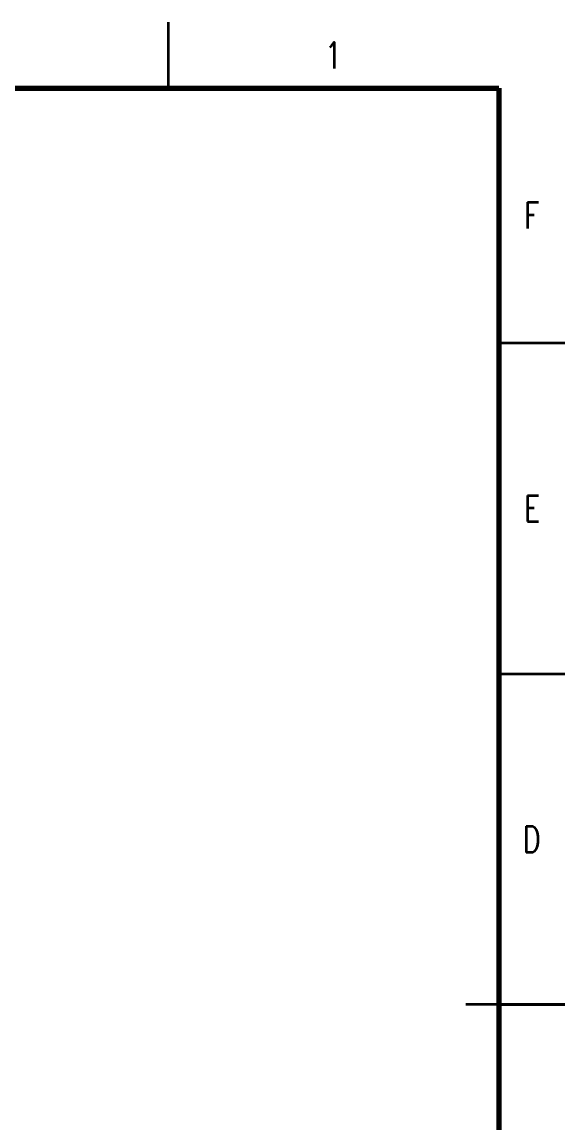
# Model space of a CAD drawing. Header units: millimetres. Extents: x 0 to 420, y 0 to 297.
# Drawn here: x 337.9 to 420, y 130.6 to 297 of the extents above; entities that cross this region are included whole.
import ezdxf

# ---------------------------------------------------------------- set-up
doc = ezdxf.new("R2010")
doc.units = ezdxf.units.MM
doc.styles.add('SLDTEXTSTYLE0', font='TXT', dxfattribs={"width": 0.75, "bigfont": 'bigfont'})

msp = doc.modelspace()

# ---------------------------------------------------------------- linework, layer by layer
at = {"color": 7, "linetype": 'Continuous', "lineweight": 35}
for p, q in [((360, 287), (360, 297)), ((410, 248.5), (420, 248.5)), ((410, 198.5), (420, 198.5)), ((420, 148.5), (405, 148.5)), ((410, 148.5), (420, 148.5))]:
    msp.add_line(p, q, dxfattribs=at)
at = {"color": 7, "linetype": 'Continuous', "lineweight": 70}
for p, q in [((10, 287), (410, 287)), ((410, 287), (410, 10))]:
    msp.add_line(p, q, dxfattribs=at)

# ---------------------------------------------------------------- texts
at = {"color": 7, "linetype": 'Continuous', "lineweight": 0, "char_height": 3.97, "attachment_point": 2, "style": 'SLDTEXTSTYLE0'}
for s, insert in [('1', (384.96, 293.95)), ('F', (414.96, 269.76)), ('E', (415.01, 225.45)), ('D', (414.95, 175.45))]:
    msp.add_mtext(s, dxfattribs=dict(at, insert=insert))

doc.saveas('drawing.dxf')
